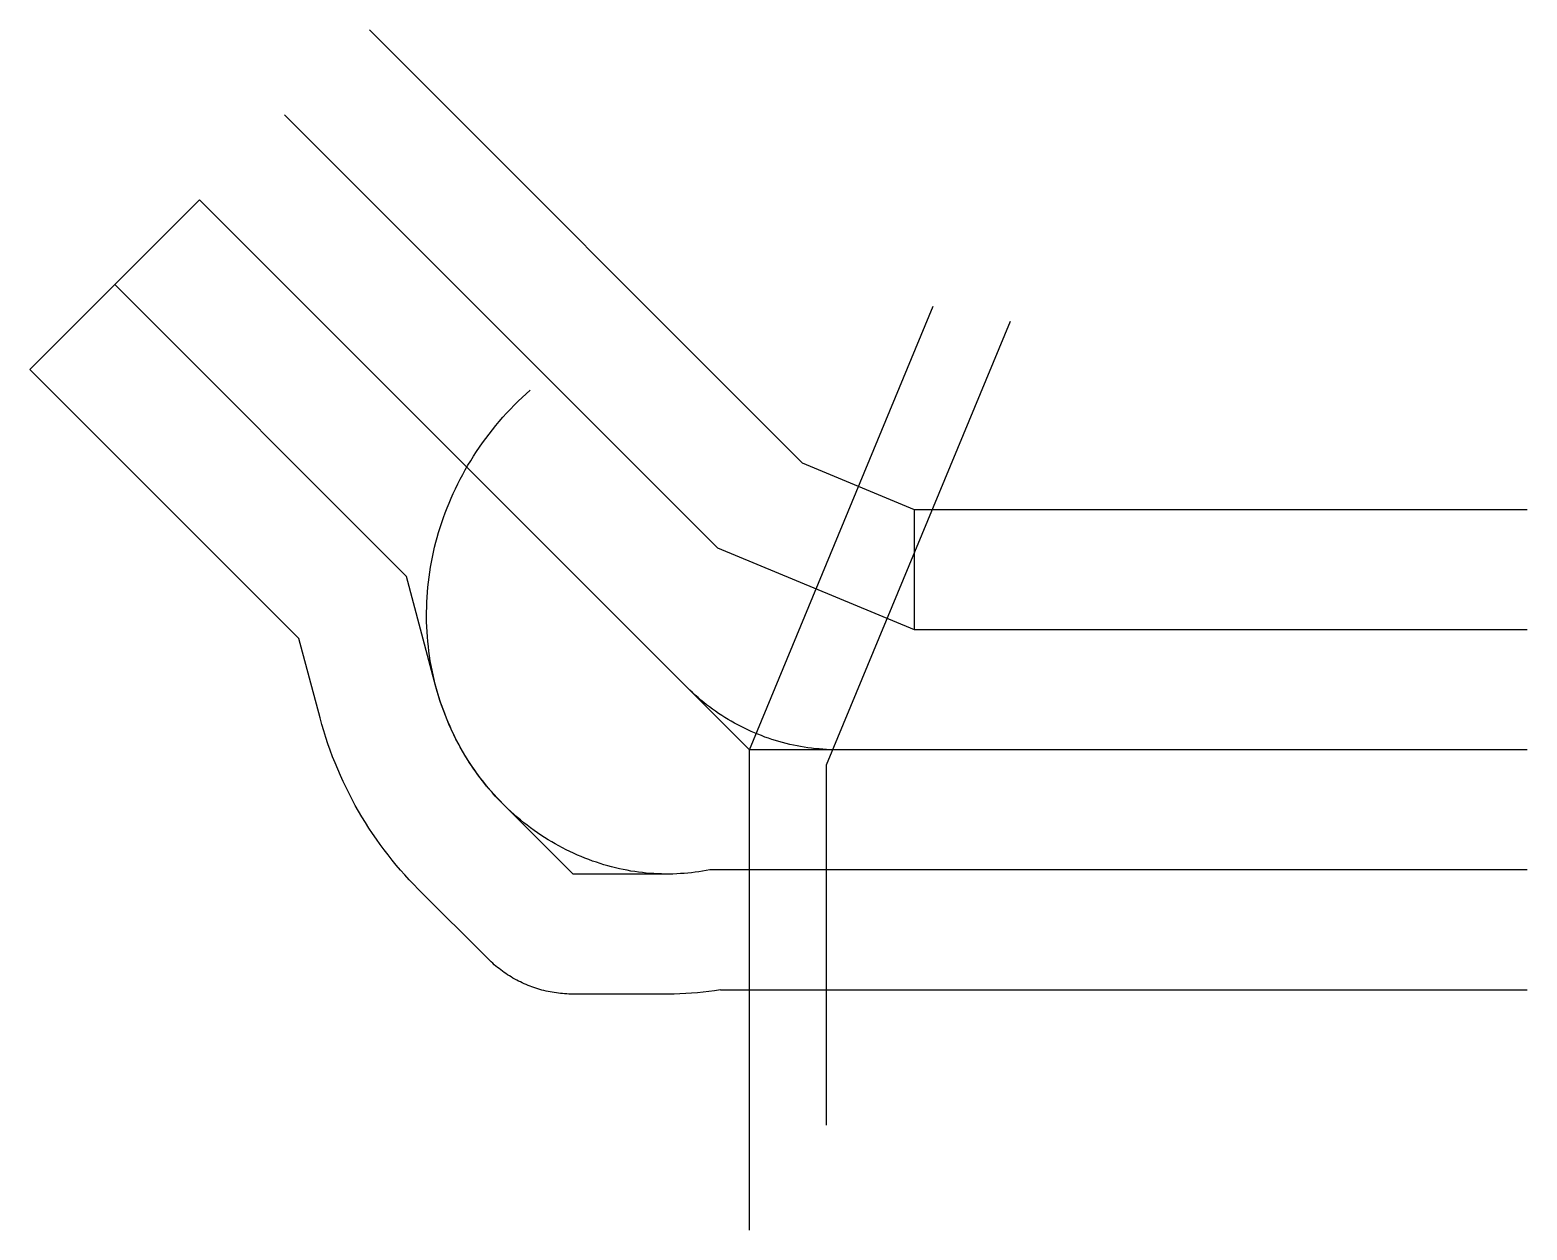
# Model space of a CAD drawing. Header units: metres. Extents: x -13881 to 15000, y -9260 to 13881.
import ezdxf

# ---------------------------------------------------------------- set-up
doc = ezdxf.new("R2010")
doc.units = ezdxf.units.M

msp = doc.modelspace()

# ---------------------------------------------------------------- linework, layer by layer
at = {"color": 1}
for p, q in [((-7333, 13881), (1024, 5524)), ((-8970, 12244), (-613, 3887)), ((-13881, 7333), (-10607, 10607)), ((0, 0), (-10607, 10607)), ((-6619, 3345), (-12244, 8970)), ((-8694, 2147), (-13881, 7333)), ((3182, 4630), (1024, 5524)), ((15000, 4630), (3182, 4630)), ((3182, 2315), (3182, 4630)), ((3182, 2315), (-613, 3887)), ((-6048, 1215), (-6619, 3345)), ((15000, 2315), (3182, 2315)), ((-8284, 616), (-8694, 2147)), ((15000, 0), (0, 0)), ((-3404, -2396), (-4753, -1047)), ((-1581, -2396), (-3404, -2396)), ((15000, -2315), (-767, -2315)), ((-6390, -2684), (-5041, -4033)), ((-1581, -4711), (-3404, -4711)), ((-562, -4630), (15000, -4630))]:
    msp.add_line(p, q, dxfattribs=at)
for points in [[(15000, 0), (1700, 0), (1628, 1), (1556, 2), (1485, 6), (1413, 10), (1342, 16), (1271, 22), (1199, 31), (1128, 40), (1058, 51), (987, 62), (917, 75), (846, 90), (777, 105), (707, 122), (638, 140), (569, 159), (500, 179), (432, 201), (364, 224), (296, 247), (229, 273), (163, 299), (96, 326), (31, 355), (-34, 384), (-99, 415), (-163, 447), (-227, 480), (-290, 514), (-352, 550), (-414, 586), (-475, 623), (-535, 662), (-595, 701), (-654, 742), (-712, 784), (-770, 826), (-827, 870), (-883, 914), (-938, 960), (-992, 1006), (-1046, 1054), (-1099, 1102), (-1151, 1152), (-1202, 1202), (-1202, 1202), (-10607, 10607)], [(0, -9260), (0, 0), (3544, 8555)], [(5026, 8260), (1482, -295), (1482, -7240)], [(-767, -2315), (-836, -2328), (-906, -2341), (-976, -2352), (-1046, -2361), (-1117, -2370), (-1188, -2377), (-1260, -2384), (-1332, -2388), (-1404, -2392), (-1476, -2395), (-1549, -2396), (-1622, -2396), (-1695, -2394), (-1769, -2392), (-1843, -2388), (-1916, -2383), (-1990, -2376), (-2064, -2368), (-2139, -2359), (-2213, -2348), (-2287, -2337), (-2362, -2323), (-2436, -2309), (-2510, -2293), (-2585, -2276), (-2659, -2257), (-2733, -2237), (-2807, -2216), (-2881, -2193), (-2954, -2169), (-3028, -2144), (-3101, -2117), (-3174, -2089), (-3247, -2059), (-3319, -2029), (-3392, -1996), (-3463, -1963), (-3535, -1928), (-3606, -1892), (-3676, -1854), (-3746, -1815), (-3816, -1775), (-3885, -1733), (-3954, -1690), (-4022, -1646), (-4089, -1600), (-4156, -1553), (-4223, -1505), (-4288, -1455), (-4353, -1405), (-4417, -1353), (-4481, -1299), (-4544, -1244), (-4605, -1189), (-4667, -1131), (-4727, -1073), (-4786, -1013), (-4845, -953), (-4903, -891), (-4959, -827), (-5015, -763), (-5070, -698), (-5124, -631), (-5177, -563), (-5229, -494), (-5279, -424), (-5329, -353), (-5377, -281), (-5425, -208), (-5471, -134), (-5516, -59), (-5560, 18), (-5603, 95), (-5644, 173), (-5684, 252), (-5723, 332), (-5761, 413), (-5797, 494), (-5832, 577), (-5866, 660), (-5898, 744), (-5929, 829), (-5958, 915), (-5986, 1002), (-6013, 1089), (-6038, 1177), (-6061, 1265), (-6083, 1354), (-6104, 1444), (-6123, 1534), (-6141, 1625), (-6157, 1717), (-6171, 1809), (-6184, 1901), (-6195, 1994), (-6205, 2088), (-6213, 2181), (-6220, 2276), (-6225, 2370), (-6228, 2465), (-6229, 2560), (-6229, 2655), (-6227, 2751), (-6224, 2847), (-6219, 2943), (-6212, 3039), (-6204, 3135), (-6193, 3231), (-6181, 3327), (-6168, 3424), (-6152, 3520), (-6135, 3617), (-6116, 3713), (-6096, 3809), (-6074, 3905), (-6050, 4001), (-6024, 4096), (-5996, 4192), (-5967, 4287), (-5936, 4382), (-5904, 4477), (-5869, 4571), (-5833, 4665), (-5795, 4758), (-5756, 4851), (-5714, 4943), (-5671, 5035), (-5627, 5127), (-5580, 5218), (-5532, 5308), (-5482, 5398), (-5431, 5487), (-5378, 5575), (-5323, 5662), (-5266, 5749), (-5208, 5835), (-5148, 5920), (-5087, 6005), (-5024, 6088), (-4959, 6170), (-4893, 6252), (-4826, 6333), (-4756, 6412), (-4685, 6491), (-4613, 6568), (-4539, 6644), (-4464, 6720), (-4387, 6794), (-4309, 6867), (-4229, 6938), (-4229, 6938)], [(-4753, -1047), (-4812, -987), (-4870, -926), (-4928, -863), (-4984, -799), (-5039, -734), (-5094, -668), (-5147, -601), (-5200, -533), (-5251, -464), (-5301, -393), (-5350, -322), (-5398, -249), (-5445, -176), (-5491, -101), (-5536, -25), (-5579, 51), (-5621, 129), (-5662, 207), (-5702, 287), (-5740, 367), (-5777, 448), (-5813, 530), (-5847, 613), (-5880, 697), (-5912, 782), (-5942, 867), (-5971, 953), (-5998, 1040), (-6024, 1127), (-6048, 1215)], [(-6390, -2684), (-6478, -2595), (-6564, -2504), (-6648, -2412), (-6731, -2318), (-6813, -2223), (-6893, -2125), (-6972, -2027), (-7049, -1926), (-7124, -1824), (-7198, -1721), (-7270, -1616), (-7340, -1510), (-7409, -1402), (-7475, -1293), (-7540, -1183), (-7604, -1071), (-7665, -958), (-7725, -844), (-7782, -728), (-7838, -611), (-7892, -493), (-7944, -374), (-7993, -254), (-8041, -133), (-8087, -10), (-8131, 113), (-8172, 238), (-8212, 363), (-8249, 489), (-8284, 616)], [(-767, -2315), (-836, -2328), (-906, -2341), (-976, -2352), (-1046, -2361), (-1117, -2370), (-1188, -2377), (-1260, -2384), (-1332, -2388), (-1404, -2392), (-1476, -2395), (-1549, -2396), (-1581, -2396)], [(-3404, -4711), (-3445, -4711), (-3485, -4710), (-3525, -4708), (-3566, -4705), (-3606, -4702), (-3646, -4698), (-3686, -4694), (-3726, -4688), (-3766, -4682), (-3806, -4676), (-3846, -4668), (-3886, -4660), (-3925, -4652), (-3964, -4642), (-4003, -4632), (-4042, -4621), (-4081, -4610), (-4120, -4598), (-4158, -4585), (-4196, -4571), (-4234, -4557), (-4271, -4542), (-4309, -4527), (-4346, -4511), (-4383, -4494), (-4419, -4477), (-4455, -4459), (-4491, -4440), (-4527, -4421), (-4562, -4401), (-4597, -4380), (-4631, -4359), (-4665, -4337), (-4699, -4315), (-4732, -4292), (-4765, -4269), (-4797, -4245), (-4829, -4220), (-4861, -4195), (-4892, -4169), (-4923, -4143), (-4953, -4116), (-4983, -4089), (-5012, -4061), (-5041, -4033)], [(-562, -4630), (-672, -4647), (-782, -4661), (-894, -4674), (-1005, -4685), (-1117, -4694), (-1229, -4701), (-1342, -4707), (-1455, -4710), (-1568, -4711), (-1581, -4711)]]:
    msp.add_lwpolyline(points, dxfattribs=at)

doc.saveas('drawing.dxf')
